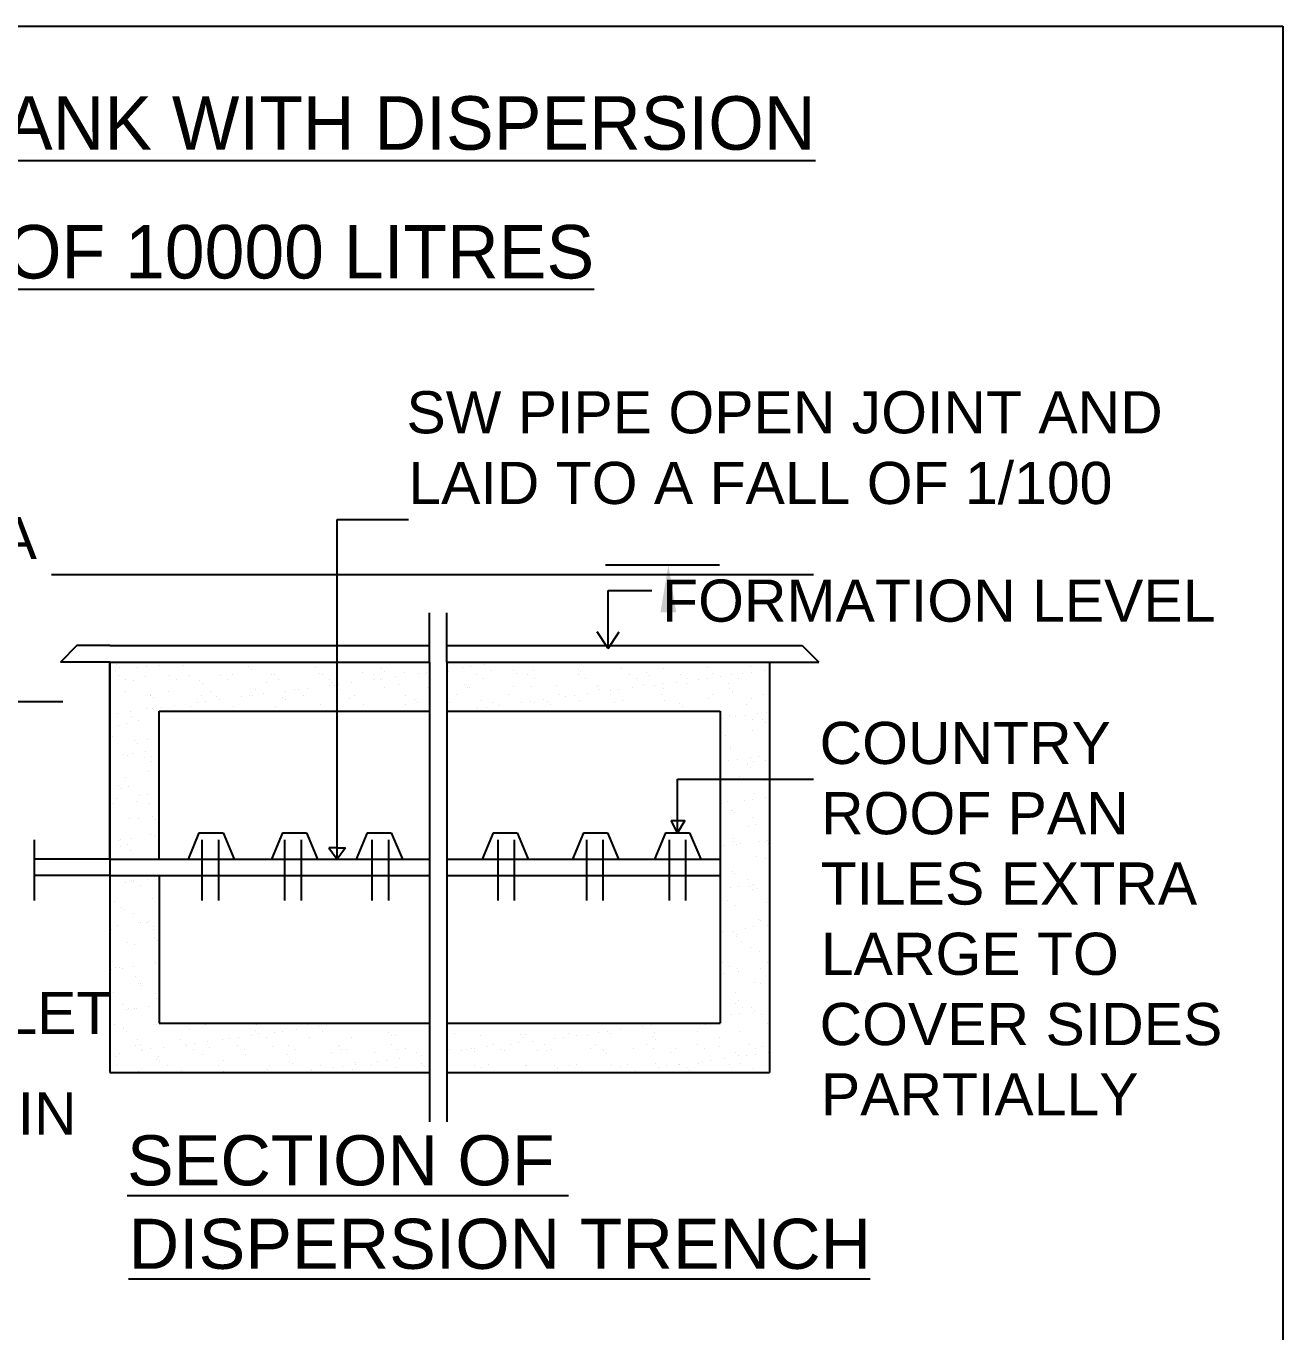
# Model space of a CAD drawing. Header units: metres. Extents: x 33037 to 86814, y -4407 to 25.
# Drawn here: x 86740.58 to 86761.98, y -4208.42 to -4186.17 of the extents above; entities that cross this region are included whole.
import ezdxf

# ---------------------------------------------------------------- set-up
doc = ezdxf.new("R2010")
doc.units = ezdxf.units.M
doc.header["$MEASUREMENT"] = 0
doc.styles.add('book anti', font='BKANT.TTF')
doc.styles.get("Standard").update_dxf_attribs({"font": 'arial.ttf'})

msp = doc.modelspace()

# ---------------------------------------------------------------- linework, layer by layer
at = {"color": 0, "ltscale": 50}
for p, q in [((86718.38529, -4186.16906), (86761.98396, -4186.16906)), ((86761.98396, -4186.16906), (86761.98396, -4219.56882))]:
    msp.add_line(p, q, dxfattribs=at)
at = {"color": 7}
for p, q in [((86745.87448, -4200.36106), (86745.87448, -4194.57277)), ((86745.87448, -4194.57277), (86747.08675, -4194.57277)), ((86750.49116, -4196.77089), (86750.49116, -4195.78503)), ((86750.49116, -4195.78503), (86751.23643, -4195.78503)), ((86747.44651, -4197.00401), (86747.44651, -4196.16475)), ((86747.74492, -4197.00401), (86747.74492, -4196.16475)), ((86750.49116, -4196.77089), (86750.30391, -4196.49113)), ((86750.49116, -4196.77089), (86750.67692, -4196.49113)), ((86741.44113, -4196.72426), (86741.16138, -4197.00401)), ((86742.00064, -4196.72426), (86741.44113, -4196.72426)), ((86742.00064, -4196.72426), (86747.44651, -4196.72426)), ((86747.74492, -4196.72426), (86753.23741, -4196.72426)), ((86753.23741, -4196.72426), (86753.79692, -4196.72426)), ((86753.79692, -4196.72426), (86754.07667, -4197.00401)), ((86742.00064, -4197.00401), (86741.16138, -4197.00401)), ((86742.00064, -4197.00401), (86742.00064, -4203.99786)), ((86742.00064, -4197.00401), (86747.44651, -4197.00401)), ((86742.00064, -4200.36106), (86742.00064, -4197.00401)), ((86742.11557, -4197.04387), (86742.11557, -4197.04387)), ((86742.16713, -4197.09112), (86742.16713, -4197.09112)), ((86742.47885, -4197.10522), (86742.47885, -4197.10522)), ((86742.62447, -4197.08605), (86742.62447, -4197.08605)), ((86742.8519, -4197.05611), (86742.8519, -4197.05611)), ((86743.23189, -4197.00608), (86743.23189, -4197.00608)), ((86743.25149, -4197.06861), (86743.25149, -4197.06861)), ((86744.37091, -4197.07822), (86744.37091, -4197.07822)), ((86745.50683, -4197.10296), (86745.50683, -4197.10296)), ((86746.62625, -4197.11257), (86746.62625, -4197.11257)), ((86747.44651, -4197.00401), (86747.44651, -4203.99786)), ((86747.74492, -4197.00401), (86747.74492, -4203.99786)), ((86747.74492, -4197.00401), (86753.23741, -4197.00401)), ((86748.00802, -4197.10162), (86748.00802, -4197.10162)), ((86748.15363, -4197.08245), (86748.15363, -4197.08245)), ((86748.38107, -4197.0525), (86748.38107, -4197.0525)), ((86752.18047, -4197.09395), (86752.18047, -4197.09395)), ((86752.91275, -4197.08461), (86752.91275, -4197.08461)), ((86753.23741, -4197.00401), (86753.23741, -4203.99786)), ((86753.23741, -4197.00401), (86754.07667, -4197.00401)), ((86742.09887, -4197.15525), (86742.09887, -4197.15525)), ((86742.14475, -4197.22889), (86742.14475, -4197.22889)), ((86742.26272, -4197.30404), (86742.26272, -4197.30404)), ((86742.41051, -4197.31414), (86742.41051, -4197.31414)), ((86742.61088, -4197.2537), (86742.61088, -4197.2537)), ((86743.01594, -4197.22731), (86743.01594, -4197.22731)), ((86743.13391, -4197.30246), (86743.13391, -4197.30246)), ((86743.36646, -4197.22648), (86743.36646, -4197.22648)), ((86743.52994, -4197.32376), (86743.52994, -4197.32376)), ((86743.88714, -4197.22572), (86743.88714, -4197.22572)), ((86744.00511, -4197.30088), (86744.00511, -4197.30088)), ((86744.09875, -4197.21714), (86744.09875, -4197.21714)), ((86744.42247, -4197.12547), (86744.42247, -4197.12547)), ((86744.75833, -4197.22414), (86744.75833, -4197.22414)), ((86744.81438, -4197.22057), (86744.81438, -4197.22057)), ((86744.8763, -4197.2993), (86744.8763, -4197.2993)), ((86745.56997, -4197.19335), (86745.56997, -4197.19335)), ((86745.62952, -4197.22256), (86745.62952, -4197.22256)), ((86745.74749, -4197.29771), (86745.74749, -4197.29771)), ((86746.30225, -4197.18401), (86746.30225, -4197.18401)), ((86746.50071, -4197.22097), (86746.50071, -4197.22097)), ((86746.50195, -4197.29989), (86746.50195, -4197.29989)), ((86746.61869, -4197.29613), (86746.61869, -4197.29613)), ((86746.64756, -4197.28072), (86746.64756, -4197.28072)), ((86746.67782, -4197.15982), (86746.67782, -4197.15982)), ((86746.875, -4197.25078), (86746.875, -4197.25078)), ((86747.01788, -4197.18744), (86747.01788, -4197.18744)), ((86747.25498, -4197.20075), (86747.25498, -4197.20075)), ((86747.37191, -4197.21939), (86747.37191, -4197.21939)), ((86747.4006, -4197.18158), (86747.4006, -4197.18158)), ((86747.76217, -4197.13731), (86747.76217, -4197.13731)), ((86747.77347, -4197.16022), (86747.77347, -4197.16022)), ((86748.2431, -4197.21781), (86748.2431, -4197.21781)), ((86748.36107, -4197.29296), (86748.36107, -4197.29296)), ((86748.50575, -4197.15088), (86748.50575, -4197.15088)), ((86748.88159, -4197.14693), (86748.88159, -4197.14693)), ((86748.93316, -4197.19418), (86748.93316, -4197.19418)), ((86749.11429, -4197.21622), (86749.11429, -4197.21622)), ((86749.22138, -4197.15431), (86749.22138, -4197.15431)), ((86749.23226, -4197.29138), (86749.23226, -4197.29138)), ((86749.97697, -4197.12709), (86749.97697, -4197.12709)), ((86749.98549, -4197.21464), (86749.98549, -4197.21464)), ((86750.01752, -4197.17166), (86750.01752, -4197.17166)), ((86750.10346, -4197.2898), (86750.10346, -4197.2898)), ((86750.70925, -4197.11774), (86750.70925, -4197.11774)), ((86750.85668, -4197.21306), (86750.85668, -4197.21306)), ((86750.97465, -4197.28821), (86750.97465, -4197.28821)), ((86751.13694, -4197.18128), (86751.13694, -4197.18128)), ((86751.1885, -4197.22853), (86751.1885, -4197.22853)), ((86751.42488, -4197.12118), (86751.42488, -4197.12118)), ((86751.72787, -4197.21147), (86751.72787, -4197.21147)), ((86751.84584, -4197.28663), (86751.84584, -4197.28663)), ((86752.03112, -4197.29629), (86752.03112, -4197.29629)), ((86752.17673, -4197.27712), (86752.17673, -4197.27712)), ((86752.27286, -4197.20601), (86752.27286, -4197.20601)), ((86752.40417, -4197.24718), (86752.40417, -4197.24718)), ((86752.59906, -4197.20989), (86752.59906, -4197.20989)), ((86752.71703, -4197.28505), (86752.71703, -4197.28505)), ((86752.78415, -4197.19715), (86752.78415, -4197.19715)), ((86752.92976, -4197.17798), (86752.92976, -4197.17798)), ((86753.1572, -4197.14804), (86753.1572, -4197.14804)), ((86742.27353, -4197.51256), (86742.27353, -4197.51256)), ((86743.00581, -4197.50322), (86743.00581, -4197.50322)), ((86743.5815, -4197.37101), (86743.5815, -4197.37101)), ((86743.72144, -4197.50665), (86743.72144, -4197.50665)), ((86744.47703, -4197.47943), (86744.47703, -4197.47943)), ((86744.6159, -4197.5482), (86744.6159, -4197.5482)), ((86744.66586, -4197.34849), (86744.66586, -4197.34849)), ((86744.99588, -4197.49817), (86744.99588, -4197.49817)), ((86745.1415, -4197.479), (86745.1415, -4197.479)), ((86745.20931, -4197.47009), (86745.20931, -4197.47009)), ((86745.36893, -4197.44906), (86745.36893, -4197.44906)), ((86745.74892, -4197.39903), (86745.74892, -4197.39903)), ((86745.78528, -4197.35811), (86745.78528, -4197.35811)), ((86745.83684, -4197.40536), (86745.83684, -4197.40536)), ((86745.89453, -4197.37986), (86745.89453, -4197.37986)), ((86745.92494, -4197.47352), (86745.92494, -4197.47352)), ((86746.12197, -4197.34992), (86746.12197, -4197.34992)), ((86746.68053, -4197.4463), (86746.68053, -4197.4463)), ((86746.9212, -4197.38284), (86746.9212, -4197.38284)), ((86747.41281, -4197.43696), (86747.41281, -4197.43696)), ((86748.04062, -4197.39246), (86748.04062, -4197.39246)), ((86748.09218, -4197.43971), (86748.09218, -4197.43971)), ((86748.12844, -4197.44039), (86748.12844, -4197.44039)), ((86748.88403, -4197.41317), (86748.88403, -4197.41317)), ((86749.17654, -4197.41719), (86749.17654, -4197.41719)), ((86749.61631, -4197.40383), (86749.61631, -4197.40383)), ((86749.65696, -4197.56194), (86749.65696, -4197.56194)), ((86750.14507, -4197.54459), (86750.14507, -4197.54459)), ((86750.29596, -4197.42681), (86750.29596, -4197.42681)), ((86750.33194, -4197.40726), (86750.33194, -4197.40726)), ((86750.34753, -4197.47406), (86750.34753, -4197.47406)), ((86750.52505, -4197.49457), (86750.52505, -4197.49457)), ((86750.52815, -4197.56036), (86750.52815, -4197.56036)), ((86750.67066, -4197.4754), (86750.67066, -4197.4754)), ((86750.8981, -4197.44545), (86750.8981, -4197.44545)), ((86751.08753, -4197.38004), (86751.08753, -4197.38004)), ((86751.27808, -4197.39543), (86751.27808, -4197.39543)), ((86751.39934, -4197.55877), (86751.39934, -4197.55877)), ((86751.4237, -4197.37626), (86751.4237, -4197.37626)), ((86751.43188, -4197.45154), (86751.43188, -4197.45154)), ((86751.65113, -4197.34631), (86751.65113, -4197.34631)), ((86751.81981, -4197.3707), (86751.81981, -4197.3707)), ((86752.27054, -4197.55719), (86752.27054, -4197.55719)), ((86752.53544, -4197.37413), (86752.53544, -4197.37413)), ((86752.5513, -4197.46116), (86752.5513, -4197.46116)), ((86752.60287, -4197.50841), (86752.60287, -4197.50841)), ((86753.14173, -4197.55561), (86753.14173, -4197.55561)), ((86742.68742, -4197.57461), (86742.68742, -4197.57461)), ((86742.68896, -4197.56929), (86742.68896, -4197.56929)), ((86742.74052, -4197.61654), (86742.74052, -4197.61654)), ((86742.8824, -4197.77642), (86742.8824, -4197.77642)), ((86743.10983, -4197.74647), (86743.10983, -4197.74647)), ((86743.38409, -4197.76551), (86743.38409, -4197.76551)), ((86743.48982, -4197.69645), (86743.48982, -4197.69645)), ((86743.55861, -4197.57302), (86743.55861, -4197.57302)), ((86743.63543, -4197.67728), (86743.63543, -4197.67728)), ((86743.82488, -4197.59403), (86743.82488, -4197.59403)), ((86743.86287, -4197.64734), (86743.86287, -4197.64734)), ((86744.11637, -4197.75617), (86744.11637, -4197.75617)), ((86744.24285, -4197.59731), (86744.24285, -4197.59731)), ((86744.38846, -4197.57814), (86744.38846, -4197.57814)), ((86744.4298, -4197.57144), (86744.4298, -4197.57144)), ((86744.832, -4197.7596), (86744.832, -4197.7596)), ((86744.9443, -4197.60364), (86744.9443, -4197.60364)), ((86744.99587, -4197.65089), (86744.99587, -4197.65089)), ((86745.301, -4197.56986), (86745.301, -4197.56986)), ((86745.58759, -4197.73238), (86745.58759, -4197.73238)), ((86746.08022, -4197.62838), (86746.08022, -4197.62838)), ((86746.17219, -4197.56827), (86746.17219, -4197.56827)), ((86746.31987, -4197.72304), (86746.31987, -4197.72304)), ((86747.0355, -4197.72647), (86747.0355, -4197.72647)), ((86747.04338, -4197.56669), (86747.04338, -4197.56669)), ((86747.19964, -4197.63799), (86747.19964, -4197.63799)), ((86747.25121, -4197.68524), (86747.25121, -4197.68524)), ((86747.79109, -4197.69925), (86747.79109, -4197.69925)), ((86747.91457, -4197.56511), (86747.91457, -4197.56511)), ((86748.33557, -4197.66273), (86748.33557, -4197.66273)), ((86748.41156, -4197.77281), (86748.41156, -4197.77281)), ((86748.52337, -4197.68991), (86748.52337, -4197.68991)), ((86748.639, -4197.74287), (86748.639, -4197.74287)), ((86748.78577, -4197.56352), (86748.78577, -4197.56352)), ((86749.01898, -4197.69284), (86749.01898, -4197.69284)), ((86749.1646, -4197.67367), (86749.1646, -4197.67367)), ((86749.239, -4197.69334), (86749.239, -4197.69334)), ((86749.39203, -4197.64373), (86749.39203, -4197.64373)), ((86749.45499, -4197.67234), (86749.45499, -4197.67234)), ((86749.50655, -4197.71959), (86749.50655, -4197.71959)), ((86749.77202, -4197.59371), (86749.77202, -4197.59371)), ((86749.91763, -4197.57453), (86749.91763, -4197.57453)), ((86749.99459, -4197.66612), (86749.99459, -4197.66612)), ((86750.59091, -4197.69708), (86750.59091, -4197.69708)), ((86750.72687, -4197.65678), (86750.72687, -4197.65678)), ((86751.44251, -4197.66021), (86751.44251, -4197.66021)), ((86751.71033, -4197.70669), (86751.71033, -4197.70669)), ((86751.76189, -4197.75394), (86751.76189, -4197.75394)), ((86752.19809, -4197.63299), (86752.19809, -4197.63299)), ((86752.84625, -4197.73143), (86752.84625, -4197.73143)), ((86752.93037, -4197.62365), (86752.93037, -4197.62365)), ((86742.12936, -4197.87555), (86742.12936, -4197.87555)), ((86742.3568, -4197.84561), (86742.3568, -4197.84561)), ((86742.37069, -4197.92942), (86742.37069, -4197.92942)), ((86742.48866, -4198.00458), (86742.48866, -4198.00458)), ((86742.6285, -4197.79273), (86742.6285, -4197.79273)), ((86742.73678, -4197.79559), (86742.73678, -4197.79559)), ((86742.8399, -4197.84328), (86747.44651, -4197.84328)), ((86742.8399, -4200.36106), (86742.8399, -4197.84328)), ((86742.98391, -4197.83956), (86742.98391, -4197.83956)), ((86747.74492, -4197.84328), (86752.39815, -4197.84328)), ((86747.88597, -4197.84201), (86747.88597, -4197.84201)), ((86748.26595, -4197.79198), (86748.26595, -4197.79198)), ((86752.39815, -4197.84328), (86752.39815, -4203.1586)), ((86752.43466, -4197.96749), (86752.43466, -4197.96749)), ((86752.55307, -4197.91317), (86752.55307, -4197.91317)), ((86752.6621, -4197.93754), (86752.6621, -4197.93754)), ((86752.825, -4197.91042), (86752.825, -4197.91042)), ((86752.94297, -4197.98558), (86752.94297, -4197.98558)), ((86753.04208, -4197.88752), (86753.04208, -4197.88752)), ((86753.12469, -4197.98658), (86753.12469, -4197.98658)), ((86753.1877, -4197.86835), (86753.1877, -4197.86835)), ((86742.14293, -4198.08509), (86742.14293, -4198.08509)), ((86742.29115, -4198.0516), (86742.29115, -4198.0516)), ((86752.94799, -4198.16269), (86752.94799, -4198.16269)), ((86753.17626, -4198.03383), (86753.17626, -4198.03383)), ((86742.04216, -4198.27672), (86742.04216, -4198.27672)), ((86742.42138, -4198.34024), (86742.42138, -4198.34024)), ((86742.47294, -4198.38749), (86742.47294, -4198.38749)), ((86742.64612, -4198.33177), (86742.64612, -4198.33177)), ((86752.49647, -4198.25772), (86752.49647, -4198.25772)), ((86752.57069, -4198.4522), (86752.57069, -4198.4522)), ((86742.24168, -4198.58509), (86742.24168, -4198.58509)), ((86742.30877, -4198.59063), (86742.30877, -4198.59063)), ((86742.3873, -4198.56592), (86742.3873, -4198.56592)), ((86742.59662, -4198.62995), (86742.59662, -4198.62995)), ((86742.61473, -4198.53598), (86742.61473, -4198.53598)), ((86742.71632, -4198.61051), (86742.71632, -4198.61051)), ((86752.57867, -4198.50238), (86752.57867, -4198.50238)), ((86752.69259, -4198.65785), (86752.69259, -4198.65785)), ((86752.92003, -4198.62791), (86752.92003, -4198.62791)), ((86753.05094, -4198.61096), (86753.05094, -4198.61096)), ((86742.66375, -4198.87081), (86742.66375, -4198.87081)), ((86742.7146, -4198.70511), (86742.7146, -4198.70511)), ((86752.54698, -4198.67702), (86752.54698, -4198.67702)), ((86752.85711, -4198.75753), (86752.85711, -4198.75753)), ((86752.90868, -4198.80478), (86752.90868, -4198.80478)), ((86752.96562, -4198.70172), (86752.96562, -4198.70172)), ((86753.16891, -4198.68611), (86753.16891, -4198.68611)), ((86742.15379, -4199.11119), (86742.15379, -4199.11119)), ((86742.2681, -4198.97725), (86742.2681, -4198.97725)), ((86751.67335, -4199.0022), (86753.98734, -4199.0022)), ((86751.67335, -4199.91413), (86751.67335, -4199.0022)), ((86752.58831, -4198.99124), (86752.58831, -4198.99124)), ((86752.72241, -4198.95825), (86752.72241, -4198.95825)), ((86753.15206, -4199.0278), (86753.15206, -4199.0278)), ((86742.11963, -4199.32549), (86742.11963, -4199.32549)), ((86742.20536, -4199.15844), (86742.20536, -4199.15844)), ((86742.32639, -4199.12967), (86742.32639, -4199.12967)), ((86742.49961, -4199.27546), (86742.49961, -4199.27546)), ((86742.64523, -4199.25629), (86742.64523, -4199.25629)), ((86742.82256, -4199.33048), (86742.82256, -4199.33048)), ((86752.40568, -4199.31307), (86752.40568, -4199.31307)), ((86752.98324, -4199.24076), (86752.98324, -4199.24076)), ((86753.17796, -4199.31828), (86753.17796, -4199.31828)), ((86742.06934, -4199.40722), (86742.06934, -4199.40722)), ((86742.44874, -4199.38146), (86742.44874, -4199.38146)), ((86742.68137, -4199.40984), (86742.68137, -4199.40984)), ((86752.42493, -4199.41742), (86752.42493, -4199.41742)), ((86752.52365, -4199.38823), (86752.52365, -4199.38823)), ((86752.58953, -4199.52848), (86752.58953, -4199.52848)), ((86752.60593, -4199.53027), (86752.60593, -4199.53027)), ((86752.80491, -4199.36739), (86752.80491, -4199.36739)), ((86752.95053, -4199.34822), (86752.95053, -4199.34822)), ((86742.34402, -4199.6687), (86742.34402, -4199.6687)), ((86742.49404, -4199.67778), (86742.49404, -4199.67778)), ((86742.72719, -4199.63661), (86742.72719, -4199.63661)), ((86742.77875, -4199.68386), (86742.77875, -4199.68386)), ((86751.56281, -4199.70159), (86751.79593, -4199.70159)), ((86751.67335, -4199.91413), (86751.56281, -4199.70159)), ((86751.79593, -4199.70159), (86751.67335, -4199.91413)), ((86752.64109, -4199.57573), (86752.64109, -4199.57573)), ((86752.94835, -4199.65879), (86752.94835, -4199.65879)), ((86753.00086, -4199.77979), (86753.00086, -4199.77979)), ((86742.69899, -4199.94888), (86742.69899, -4199.94888)), ((86742.75755, -4199.96583), (86742.75755, -4199.96583)), ((86743.51999, -4199.91413), (86743.33444, -4200.36106)), ((86743.51999, -4199.91413), (86743.9305, -4199.91413)), ((86743.9305, -4199.91413), (86744.11893, -4200.36106)), ((86744.9405, -4199.91413), (86744.75495, -4200.36106)), ((86744.9405, -4199.91413), (86745.35102, -4199.91413)), ((86745.35102, -4199.91413), (86745.53944, -4200.36106)), ((86746.3859, -4199.91413), (86746.20035, -4200.36106)), ((86746.3859, -4199.91413), (86746.79642, -4199.91413)), ((86746.79642, -4199.91413), (86746.98484, -4200.36106)), ((86748.53068, -4199.91413), (86748.34512, -4200.36106)), ((86748.53068, -4199.91413), (86748.94119, -4199.91413)), ((86748.94119, -4199.91413), (86749.12962, -4200.36106)), ((86750.06932, -4199.91413), (86749.88377, -4200.36106)), ((86750.06932, -4199.91413), (86750.47984, -4199.91413)), ((86750.47984, -4199.91413), (86750.66826, -4200.36106)), ((86751.46809, -4199.91413), (86751.28254, -4200.36106)), ((86751.46809, -4199.91413), (86751.87861, -4199.91413)), ((86751.87861, -4199.91413), (86752.06703, -4200.36106)), ((86752.88447, -4199.79875), (86752.88447, -4199.79875)), ((86740.71565, -4200.0332), (86740.71565, -4201.06745)), ((86742.00451, -4200.06497), (86742.00451, -4200.06497)), ((86742.15013, -4200.04579), (86742.15013, -4200.04579)), ((86742.17731, -4200.0326), (86742.17731, -4200.0326)), ((86742.18116, -4200.15241), (86742.18116, -4200.15241)), ((86742.29528, -4200.10776), (86742.29528, -4200.10776)), ((86742.36164, -4200.20774), (86742.36164, -4200.20774)), ((86742.37756, -4200.01585), (86742.37756, -4200.01585)), ((86743.57055, -4200.0332), (86743.57055, -4201.06745)), ((86743.8503, -4200.0332), (86743.8503, -4201.06745)), ((86744.97978, -4200.0332), (86744.97978, -4201.06745)), ((86745.25954, -4200.0332), (86745.25954, -4201.06745)), ((86745.7346, -4200.16784), (86745.87448, -4200.36106)), ((86745.87448, -4200.16784), (86745.7346, -4200.16784)), ((86746.01436, -4200.16784), (86745.87448, -4200.36106)), ((86745.87448, -4200.16784), (86746.01436, -4200.16784)), ((86746.46651, -4200.0332), (86746.46651, -4201.06745)), ((86746.74627, -4200.0332), (86746.74627, -4201.06745)), ((86748.61091, -4200.0332), (86748.61091, -4201.06745)), ((86748.89067, -4200.0332), (86748.89067, -4201.06745)), ((86750.12128, -4200.0332), (86750.12128, -4201.06745)), ((86750.40103, -4200.0332), (86750.40103, -4201.06745)), ((86751.53052, -4200.0332), (86751.53052, -4201.06745)), ((86751.81027, -4200.0332), (86751.81027, -4201.06745)), ((86752.45542, -4200.13773), (86752.45542, -4200.13773)), ((86752.62356, -4200.06931), (86752.62356, -4200.06931)), ((86752.63162, -4200.0136), (86752.63162, -4200.0136)), ((86752.68286, -4200.10778), (86752.68286, -4200.10778)), ((86752.74959, -4200.08876), (86752.74959, -4200.08876)), ((86753.06284, -4200.05776), (86753.06284, -4200.05776)), ((86753.16292, -4200.05389), (86753.16292, -4200.05389)), ((86753.20846, -4200.03859), (86753.20846, -4200.03859)), ((86753.21448, -4200.10114), (86753.21448, -4200.10114)), ((86742.00064, -4200.36106), (86740.71565, -4200.36106)), ((86742.00064, -4200.36106), (86747.44651, -4200.36106)), ((86747.74492, -4200.36106), (86752.39815, -4200.36106)), ((86753.01848, -4200.31883), (86753.01848, -4200.31883)), ((86753.17429, -4200.35932), (86753.17429, -4200.35932)), ((86742.00064, -4200.64081), (86740.71565, -4200.64081)), ((86742.00064, -4200.64081), (86742.00064, -4203.99786)), ((86742.00064, -4200.64081), (86747.44651, -4200.64081)), ((86742.8399, -4200.64081), (86742.8399, -4203.1586)), ((86747.74492, -4200.64081), (86752.39815, -4200.64081)), ((86752.61689, -4200.56969), (86752.61689, -4200.56969)), ((86752.64118, -4200.60835), (86752.64118, -4200.60835)), ((86742.26244, -4200.75533), (86742.26244, -4200.75533)), ((86742.37926, -4200.74678), (86742.37926, -4200.74678)), ((86742.40324, -4200.73313), (86742.40324, -4200.73313)), ((86742.40806, -4200.73616), (86742.40806, -4200.73616)), ((86742.52121, -4200.80829), (86742.52121, -4200.80829)), ((86742.63549, -4200.70622), (86742.63549, -4200.70622)), ((86742.75455, -4200.67782), (86742.75455, -4200.67782)), ((86752.56774, -4200.84726), (86752.56774, -4200.84726)), ((86752.71336, -4200.82809), (86752.71336, -4200.82809)), ((86752.85756, -4200.71413), (86752.85756, -4200.71413)), ((86752.89534, -4200.82484), (86752.89534, -4200.82484)), ((86752.94079, -4200.79815), (86752.94079, -4200.79815)), ((86752.9469, -4200.87209), (86752.9469, -4200.87209)), ((86752.97553, -4200.78929), (86752.97553, -4200.78929)), ((86753.03611, -4200.85787), (86753.03611, -4200.85787)), ((86742.0186, -4201.02352), (86742.0186, -4201.02352)), ((86742.07472, -4201.08043), (86742.07472, -4201.08043)), ((86742.73424, -4201.02695), (86742.73424, -4201.02695)), ((86752.52903, -4201.06143), (86752.52903, -4201.06143)), ((86753.19028, -4201.09511), (86753.19028, -4201.09511)), ((86742.19202, -4201.17851), (86742.19202, -4201.17851)), ((86742.24358, -4201.22576), (86742.24358, -4201.22576)), ((86742.39688, -4201.28581), (86742.39688, -4201.28581)), ((86752.6588, -4201.14738), (86752.6588, -4201.14738)), ((86742.03623, -4201.56255), (86742.03623, -4201.56255)), ((86742.14039, -4201.49573), (86742.14039, -4201.49573)), ((86742.48697, -4201.44877), (86742.48697, -4201.44877)), ((86742.52038, -4201.4457), (86742.52038, -4201.4457)), ((86742.62918, -4201.43366), (86742.62918, -4201.43366)), ((86742.66599, -4201.42653), (86742.66599, -4201.42653)), ((86742.74715, -4201.50882), (86742.74715, -4201.50882)), ((86742.75186, -4201.56599), (86742.75186, -4201.56599)), ((86752.82567, -4201.53763), (86752.82567, -4201.53763)), ((86752.97129, -4201.51846), (86752.97129, -4201.51846)), ((86753.05373, -4201.3969), (86753.05373, -4201.3969)), ((86753.08349, -4201.41467), (86753.08349, -4201.41467)), ((86753.19872, -4201.48852), (86753.19872, -4201.48852)), ((86753.20146, -4201.48982), (86753.20146, -4201.48982)), ((86742.30065, -4201.78096), (86742.30065, -4201.78096)), ((86742.76541, -4201.70392), (86742.76541, -4201.70392)), ((86742.81698, -4201.75117), (86742.81698, -4201.75117)), ((86752.44569, -4201.58766), (86752.44569, -4201.58766)), ((86752.62775, -4201.59579), (86752.62775, -4201.59579)), ((86752.67643, -4201.68642), (86752.67643, -4201.68642)), ((86752.67932, -4201.64304), (86752.67932, -4201.64304)), ((86752.75497, -4201.76197), (86752.75497, -4201.76197)), ((86742.41451, -4201.82485), (86742.41451, -4201.82485)), ((86752.9227, -4201.86606), (86752.9227, -4201.86606)), ((86753.07135, -4201.93594), (86753.07135, -4201.93594)), ((86742.05385, -4202.10159), (86742.05385, -4202.10159)), ((86742.1019, -4202.21093), (86742.1019, -4202.21093)), ((86742.17089, -4202.21603), (86742.17089, -4202.21603)), ((86742.21938, -4202.21972), (86742.21938, -4202.21972)), ((86742.39832, -4202.18609), (86742.39832, -4202.18609)), ((86742.76948, -4202.10502), (86742.76948, -4202.10502)), ((86742.77831, -4202.13607), (86742.77831, -4202.13607)), ((86752.43824, -4202.11678), (86752.43824, -4202.11678)), ((86752.55621, -4202.19194), (86752.55621, -4202.19194)), ((86752.69405, -4202.22545), (86752.69405, -4202.22545)), ((86753.08361, -4202.228), (86753.08361, -4202.228)), ((86753.20115, -4202.12121), (86753.20115, -4202.12121)), ((86753.22922, -4202.20883), (86753.22922, -4202.20883)), ((86742.02527, -4202.23521), (86742.02527, -4202.23521)), ((86742.43213, -4202.36388), (86742.43213, -4202.36388)), ((86752.41173, -4202.41399), (86752.41173, -4202.41399)), ((86752.47619, -4202.30797), (86752.47619, -4202.30797)), ((86752.70362, -4202.27802), (86752.70362, -4202.27802)), ((86742.07147, -4202.64063), (86742.07147, -4202.64063)), ((86742.49783, -4202.47487), (86742.49783, -4202.47487)), ((86742.52659, -4202.4815), (86742.52659, -4202.4815)), ((86742.54939, -4202.52212), (86742.54939, -4202.52212)), ((86742.78711, -4202.64406), (86742.78711, -4202.64406)), ((86752.65512, -4202.63701), (86752.65512, -4202.63701)), ((86752.9809, -4202.4625), (86752.9809, -4202.4625)), ((86753.08897, -4202.47498), (86753.08897, -4202.47498)), ((86742.20986, -4202.83631), (86742.20986, -4202.83631)), ((86742.65626, -4202.87646), (86742.65626, -4202.87646)), ((86742.79277, -4202.74514), (86742.79277, -4202.74514)), ((86752.66417, -4202.81731), (86752.66417, -4202.81731)), ((86752.71167, -4202.76449), (86752.71167, -4202.76449)), ((86752.78215, -4202.89247), (86752.78215, -4202.89247)), ((86752.93356, -4202.89216), (86752.93356, -4202.89216)), ((86742.28321, -4202.92557), (86742.28321, -4202.92557)), ((86742.32783, -4202.91147), (86742.32783, -4202.91147)), ((86742.42882, -4202.9064), (86742.42882, -4202.9064)), ((86742.44975, -4202.90292), (86742.44975, -4202.90292)), ((86752.5885, -4203.0175), (86752.5885, -4203.0175)), ((86752.73412, -4202.99833), (86752.73412, -4202.99833)), ((86752.96155, -4202.96839), (86752.96155, -4202.96839)), ((86752.98513, -4202.93941), (86752.98513, -4202.93941)), ((86753.1066, -4203.01401), (86753.1066, -4203.01401)), ((86742.08909, -4203.17966), (86742.08909, -4203.17966)), ((86742.23024, -4203.24582), (86742.23024, -4203.24582)), ((86742.28181, -4203.29307), (86742.28181, -4203.29307)), ((86742.75253, -4203.18203), (86742.75253, -4203.18203)), ((86742.80473, -4203.1831), (86742.80473, -4203.1831)), ((86742.8399, -4203.1586), (86747.44651, -4203.1586)), ((86743.36617, -4203.27056), (86743.36617, -4203.27056)), ((86743.62372, -4203.18044), (86743.62372, -4203.18044)), ((86744.48559, -4203.28017), (86744.48559, -4203.28017)), ((86744.49491, -4203.17886), (86744.49491, -4203.17886)), ((86744.53715, -4203.32742), (86744.53715, -4203.32742)), ((86744.80024, -4203.31852), (86744.80024, -4203.31852)), ((86744.94585, -4203.29935), (86744.94585, -4203.29935)), ((86745.17329, -4203.26941), (86745.17329, -4203.26941)), ((86745.36611, -4203.17728), (86745.36611, -4203.17728)), ((86745.55327, -4203.21938), (86745.55327, -4203.21938)), ((86745.62151, -4203.30491), (86745.62151, -4203.30491)), ((86745.69889, -4203.20021), (86745.69889, -4203.20021)), ((86745.92632, -4203.17027), (86745.92632, -4203.17027)), ((86746.2373, -4203.17569), (86746.2373, -4203.17569)), ((86746.74093, -4203.31452), (86746.74093, -4203.31452)), ((86747.10849, -4203.17411), (86747.10849, -4203.17411)), ((86747.74492, -4203.1586), (86752.39815, -4203.1586)), ((86747.87685, -4203.33926), (86747.87685, -4203.33926)), ((86747.97968, -4203.17253), (86747.97968, -4203.17253)), ((86748.85088, -4203.17095), (86748.85088, -4203.17095)), ((86749.07788, -4203.34257), (86749.07788, -4203.34257)), ((86749.72207, -4203.16936), (86749.72207, -4203.16936)), ((86749.81016, -4203.33322), (86749.81016, -4203.33322)), ((86750.3294, -4203.31492), (86750.3294, -4203.31492)), ((86750.47502, -4203.29575), (86750.47502, -4203.29575)), ((86750.52579, -4203.33666), (86750.52579, -4203.33666)), ((86750.59326, -4203.16778), (86750.59326, -4203.16778)), ((86750.70245, -4203.26581), (86750.70245, -4203.26581)), ((86751.08244, -4203.21578), (86751.08244, -4203.21578)), ((86751.22805, -4203.19661), (86751.22805, -4203.19661)), ((86751.28138, -4203.30943), (86751.28138, -4203.30943)), ((86751.45549, -4203.16667), (86751.45549, -4203.16667)), ((86751.46446, -4203.1662), (86751.46446, -4203.1662)), ((86752.01366, -4203.30009), (86752.01366, -4203.30009)), ((86752.14415, -4203.18494), (86752.14415, -4203.18494)), ((86752.33565, -4203.16461), (86752.33565, -4203.16461)), ((86752.72929, -4203.30353), (86752.72929, -4203.30353)), ((86753.20684, -4203.16303), (86753.20684, -4203.16303)), ((86753.22851, -4203.16243), (86753.22851, -4203.16243)), ((86742.4358, -4203.53684), (86742.4358, -4203.53684)), ((86742.46737, -4203.44196), (86742.46737, -4203.44196)), ((86742.52519, -4203.51609), (86742.52519, -4203.51609)), ((86742.91419, -4203.56683), (86742.91419, -4203.56683)), ((86743.19966, -4203.43262), (86743.19966, -4203.43262)), ((86743.29417, -4203.5168), (86743.29417, -4203.5168)), ((86743.30699, -4203.53526), (86743.30699, -4203.53526)), ((86743.43979, -4203.49763), (86743.43979, -4203.49763)), ((86743.64461, -4203.52571), (86743.64461, -4203.52571)), ((86743.66722, -4203.46769), (86743.66722, -4203.46769)), ((86743.91529, -4203.43605), (86743.91529, -4203.43605)), ((86744.0472, -4203.41766), (86744.0472, -4203.41766)), ((86744.17818, -4203.53368), (86744.17818, -4203.53368)), ((86744.19282, -4203.39849), (86744.19282, -4203.39849)), ((86744.42025, -4203.36855), (86744.42025, -4203.36855)), ((86744.67087, -4203.40883), (86744.67087, -4203.40883)), ((86744.78053, -4203.55044), (86744.78053, -4203.55044)), ((86745.04938, -4203.53209), (86745.04938, -4203.53209)), ((86745.40316, -4203.39949), (86745.40316, -4203.39949)), ((86745.89995, -4203.56006), (86745.89995, -4203.56006)), ((86745.92057, -4203.53051), (86745.92057, -4203.53051)), ((86746.11879, -4203.40292), (86746.11879, -4203.40292)), ((86746.79176, -4203.52893), (86746.79176, -4203.52893)), ((86746.79249, -4203.36177), (86746.79249, -4203.36177)), ((86746.87438, -4203.3757), (86746.87438, -4203.3757)), ((86748.32229, -4203.36979), (86748.32229, -4203.36979)), ((86748.44335, -4203.56322), (86748.44335, -4203.56322)), ((86748.53415, -4203.52576), (86748.53415, -4203.52576)), ((86748.82334, -4203.5132), (86748.82334, -4203.5132)), ((86748.96895, -4203.49403), (86748.96895, -4203.49403)), ((86748.99627, -4203.34887), (86748.99627, -4203.34887)), ((86749.04783, -4203.39612), (86749.04783, -4203.39612)), ((86749.19639, -4203.46408), (86749.19639, -4203.46408)), ((86749.40534, -4203.52418), (86749.40534, -4203.52418)), ((86749.57637, -4203.41406), (86749.57637, -4203.41406)), ((86749.72198, -4203.39489), (86749.72198, -4203.39489)), ((86749.94942, -4203.36495), (86749.94942, -4203.36495)), ((86750.13219, -4203.37361), (86750.13219, -4203.37361)), ((86750.27653, -4203.52259), (86750.27653, -4203.52259)), ((86751.14773, -4203.52101), (86751.14773, -4203.52101)), ((86751.25161, -4203.38323), (86751.25161, -4203.38323)), ((86751.30318, -4203.43048), (86751.30318, -4203.43048)), ((86752.01892, -4203.51943), (86752.01892, -4203.51943)), ((86752.38753, -4203.40796), (86752.38753, -4203.40796)), ((86752.39194, -4203.56239), (86752.39194, -4203.56239)), ((86752.89011, -4203.51784), (86752.89011, -4203.51784)), ((86753.12422, -4203.55305), (86753.12422, -4203.55305)), ((86742.10672, -4203.7187), (86742.10672, -4203.7187)), ((86742.16115, -4203.66597), (86742.16115, -4203.66597)), ((86742.54114, -4203.61594), (86742.54114, -4203.61594)), ((86742.55377, -4203.612), (86742.55377, -4203.612)), ((86742.68675, -4203.59677), (86742.68675, -4203.59677)), ((86742.80364, -4203.77124), (86742.80364, -4203.77124)), ((86742.82235, -4203.72213), (86742.82235, -4203.72213)), ((86743.42496, -4203.61041), (86743.42496, -4203.61041)), ((86743.57794, -4203.69491), (86743.57794, -4203.69491)), ((86743.69618, -4203.57296), (86743.69618, -4203.57296)), ((86744.29616, -4203.60883), (86744.29616, -4203.60883)), ((86744.31022, -4203.68557), (86744.31022, -4203.68557)), ((86745.02585, -4203.689), (86745.02585, -4203.689)), ((86745.16735, -4203.60725), (86745.16735, -4203.60725)), ((86745.78144, -4203.66178), (86745.78144, -4203.66178)), ((86745.95152, -4203.60731), (86745.95152, -4203.60731)), ((86746.03854, -4203.60567), (86746.03854, -4203.60567)), ((86746.51372, -4203.65244), (86746.51372, -4203.65244)), ((86746.70985, -4203.79144), (86746.70985, -4203.79144)), ((86746.90973, -4203.60408), (86746.90973, -4203.60408)), ((86746.93729, -4203.7615), (86746.93729, -4203.7615)), ((86747.03587, -4203.58479), (86747.03587, -4203.58479)), ((86747.22935, -4203.65587), (86747.22935, -4203.65587)), ((86747.31727, -4203.71147), (86747.31727, -4203.71147)), ((86747.78093, -4203.6025), (86747.78093, -4203.6025)), ((86747.98494, -4203.62865), (86747.98494, -4203.62865)), ((86748.0703, -4203.61234), (86748.0703, -4203.61234)), ((86748.1553, -4203.59441), (86748.1553, -4203.59441)), ((86748.20686, -4203.64166), (86748.20686, -4203.64166)), ((86748.21592, -4203.59317), (86748.21592, -4203.59317)), ((86748.65212, -4203.60092), (86748.65212, -4203.60092)), ((86748.71722, -4203.61931), (86748.71722, -4203.61931)), ((86749.29122, -4203.61914), (86749.29122, -4203.61914)), ((86749.43285, -4203.62274), (86749.43285, -4203.62274)), ((86749.52331, -4203.59933), (86749.52331, -4203.59933)), ((86750.18844, -4203.59552), (86750.18844, -4203.59552)), ((86750.3945, -4203.59775), (86750.3945, -4203.59775)), ((86750.41064, -4203.62876), (86750.41064, -4203.62876)), ((86750.4622, -4203.67601), (86750.4622, -4203.67601)), ((86750.92072, -4203.58618), (86750.92072, -4203.58618)), ((86751.2657, -4203.59617), (86751.2657, -4203.59617)), ((86751.54656, -4203.65349), (86751.54656, -4203.65349)), ((86751.63635, -4203.58961), (86751.63635, -4203.58961)), ((86752.13689, -4203.59458), (86752.13689, -4203.59458)), ((86752.23902, -4203.78784), (86752.23902, -4203.78784)), ((86752.46645, -4203.7579), (86752.46645, -4203.7579)), ((86752.66598, -4203.66311), (86752.66598, -4203.66311)), ((86752.71754, -4203.71036), (86752.71754, -4203.71036)), ((86752.84644, -4203.70787), (86752.84644, -4203.70787)), ((86752.99205, -4203.6887), (86752.99205, -4203.6887)), ((86753.00808, -4203.593), (86753.00808, -4203.593)), ((86753.21949, -4203.65876), (86753.21949, -4203.65876)), ((86742.00064, -4203.99786), (86747.44651, -4203.99786)), ((86742.10727, -4203.88414), (86742.10727, -4203.88414)), ((86742.485, -4203.98099), (86742.485, -4203.98099)), ((86742.8552, -4203.81849), (86742.8552, -4203.81849)), ((86742.97847, -4203.88256), (86742.97847, -4203.88256)), ((86743.21728, -4203.97165), (86743.21728, -4203.97165)), ((86743.84966, -4203.88098), (86743.84966, -4203.88098)), ((86743.93291, -4203.97508), (86743.93291, -4203.97508)), ((86743.93956, -4203.79597), (86743.93956, -4203.79597)), ((86744.6885, -4203.94786), (86744.6885, -4203.94786)), ((86744.72085, -4203.87939), (86744.72085, -4203.87939)), ((86745.05898, -4203.80559), (86745.05898, -4203.80559)), ((86745.11054, -4203.85284), (86745.11054, -4203.85284)), ((86745.20378, -4203.98972), (86745.20378, -4203.98972)), ((86745.42078, -4203.93852), (86745.42078, -4203.93852)), ((86745.43122, -4203.95978), (86745.43122, -4203.95978)), ((86745.59204, -4203.87781), (86745.59204, -4203.87781)), ((86745.8112, -4203.90975), (86745.8112, -4203.90975)), ((86745.95682, -4203.89058), (86745.95682, -4203.89058)), ((86746.13641, -4203.94195), (86746.13641, -4203.94195)), ((86746.18425, -4203.86064), (86746.18425, -4203.86064)), ((86746.1949, -4203.83033), (86746.1949, -4203.83033)), ((86746.46324, -4203.87623), (86746.46324, -4203.87623)), ((86746.56424, -4203.81061), (86746.56424, -4203.81061)), ((86746.892, -4203.91473), (86746.892, -4203.91473)), ((86747.31432, -4203.83994), (86747.31432, -4203.83994)), ((86747.33443, -4203.87464), (86747.33443, -4203.87464)), ((86747.36588, -4203.88719), (86747.36588, -4203.88719)), ((86747.44651, -4203.99786), (86747.44651, -4204.83712)), ((86747.74492, -4203.99786), (86747.74492, -4204.83712)), ((86747.74492, -4203.99786), (86753.23741, -4203.99786)), ((86748.20562, -4203.87306), (86748.20562, -4203.87306)), ((86748.33991, -4203.90882), (86748.33991, -4203.90882)), ((86748.45024, -4203.86468), (86748.45024, -4203.86468)), ((86749.07681, -4203.87148), (86749.07681, -4203.87148)), ((86749.0955, -4203.8816), (86749.0955, -4203.8816)), ((86749.56966, -4203.87429), (86749.56966, -4203.87429)), ((86749.62123, -4203.92154), (86749.62123, -4203.92154)), ((86749.82778, -4203.87226), (86749.82778, -4203.87226)), ((86749.94801, -4203.86989), (86749.94801, -4203.86989)), ((86750.54341, -4203.87569), (86750.54341, -4203.87569)), ((86750.70558, -4203.89903), (86750.70558, -4203.89903)), ((86750.73295, -4203.98612), (86750.73295, -4203.98612)), ((86750.8192, -4203.86831), (86750.8192, -4203.86831)), ((86750.96039, -4203.95617), (86750.96039, -4203.95617)), ((86751.299, -4203.84847), (86751.299, -4203.84847)), ((86751.34037, -4203.90615), (86751.34037, -4203.90615)), ((86751.48598, -4203.88698), (86751.48598, -4203.88698)), ((86751.69039, -4203.86673), (86751.69039, -4203.86673)), ((86751.71342, -4203.85703), (86751.71342, -4203.85703)), ((86751.825, -4203.90864), (86751.825, -4203.90864)), ((86751.87657, -4203.95589), (86751.87657, -4203.95589)), ((86752.03128, -4203.83913), (86752.03128, -4203.83913)), ((86752.0934, -4203.80701), (86752.0934, -4203.80701)), ((86752.56158, -4203.86514), (86752.56158, -4203.86514)), ((86752.74692, -4203.84256), (86752.74692, -4203.84256)), ((86752.96093, -4203.93338), (86752.96093, -4203.93338))]:
    msp.add_line(p, q, dxfattribs=at)
for p, q in [((86741.00529, -4195.51443), (86753.98981, -4195.51443)), ((86752.38631, -4195.35295), (86750.44721, -4195.35295)), ((86741.20332, -4197.67967), (86720.85114, -4197.67967)), ((86742.29428, -4206.09144), (86749.81354, -4206.09144)), ((86742.32205, -4207.51358), (86754.95344, -4207.51358))]:
    msp.add_line(p, q)
msp.add_solid([(86751.38283, -4196.1549), (86751.65014, -4196.1549), (86751.51648, -4195.35295)])
for points in [[(86750.30391, -4196.49113), (86750.67692, -4196.49113), (86750.49116, -4196.77089), (86750.30391, -4196.49113)], [(86751.56281, -4199.70159), (86751.79593, -4199.70159), (86751.67335, -4199.91413), (86751.56281, -4199.70159)], [(86745.7346, -4200.16784), (86746.01436, -4200.16784), (86745.87448, -4200.36106), (86745.7346, -4200.16784)]]:
    msp.add_solid(points, dxfattribs=at)

# ---------------------------------------------------------------- texts
at = {"style": 'book anti'}
for s, p in [('%%UDETAILED DRAWING FOR SEPTIC TANK WITH DISPERSION', (86719.30142, -4188.27494)), ('%%UTRENCH 1000 GALLONS CAPACITY OF 10000 LITRES', (86719.24434, -4190.46879))]:
    msp.add_text(s, height=0.9109979, dxfattribs=at).set_placement(p)
at = {"color": 7}
for s, height, p in [('SW PIPE OPEN JOINT AND ', 0.7185553, (86747.05477, -4193.10774)), ('LAID TO A FALL OF 1/100', 0.7185553, (86747.08666, -4194.31171)), ('SHAFT 0.10 DIA', 0.7185553, (86733.28648, -4195.25095)), ('FORMATION LEVEL', 0.7185553, (86751.41017, -4196.31709)), ('COUNTRY ', 0.718555, (86754.09214, -4198.74162)), ('ROOF PAN ', 0.718555, (86754.11659, -4199.93921)), ('TILES EXTRA ', 0.7185553, (86754.10914, -4201.1368)), ('LARGE TO ', 0.718555, (86754.1134, -4202.3344)), ('015 0SW OUTLET', 0.7185553, (86733.67968, -4203.34355)), ('COVER SIDES ', 0.7185553, (86754.09214, -4203.53199)), ('PARTIALLY', 0.718555, (86754.11446, -4204.72958)), ('BRICK WORK IN ', 0.7185553, (86733.685, -4205.05594)), ('SECTION OF ', 0.8532844, (86742.29428, -4205.92079)), ('DISPERSION TRENCH', 0.8532844, (86742.32205, -4207.34293))]:
    msp.add_text(s, height=height, dxfattribs=at).set_placement(p)

doc.saveas('drawing.dxf')
